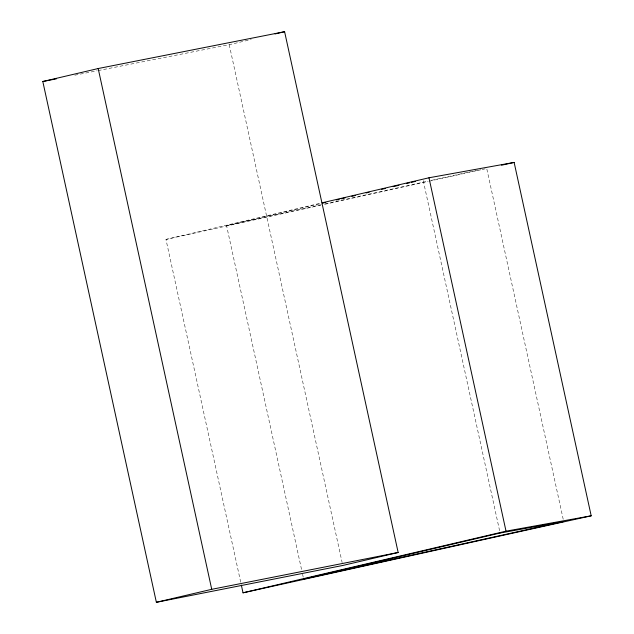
<?xml version="1.0" encoding="UTF-8"?>
<svg xmlns="http://www.w3.org/2000/svg" width="634" height="634" viewBox="0 0 634 634"><rect width="100%" height="100%" fill="white"/><g stroke="black" fill="none" stroke-linecap="round" stroke-linejoin="round"><path stroke-width="0.48" stroke-dasharray="3.17 2.38" d="M98.159 70.58L229.231 44.681L251.183 39.53M240.706 582.194L165.965 239.422L321.073 203.07M301.522 569.411L226.576 225.672L320.955 203.554M226.576 225.672L321.327 204.719M325.194 203.863L427.681 181.197M431.548 180.341L479.89 169.65M165.965 239.422L320.709 205.202M324.576 204.346L428.061 181.459M429.028 181.245L481.254 169.69M482.22 169.476L485.121 168.834M74.852 75.184L97.184 70.77M486.864 169.119L563.705 521.544M423.25 180.595L499.671 531.086M229.231 44.681L342.146 562.564M302.577 574.238L303.211 577.13"/><path stroke-width="0.95" d="M42.811 81.517L98.183 68.535L284.603 31.7L398.152 552.483L342.78 565.465L156.368 602.3L42.811 81.517L56.41 78.83M275.053 33.935L284.603 31.7M322.032 202.84L428.972 177.782L514.134 162.423L591.189 515.814L243.02 592.814L241.34 585.087M322.88 203.102L325.773 202.42M336.361 199.94L339.253 199.266M341.179 198.814L345.031 197.911M351.775 196.326L355.626 195.43M366.214 192.942L369.107 192.268M381.628 189.336L385.48 188.433M393.183 186.626L398.96 185.271M406.663 183.464L409.556 182.79M411.482 182.338L415.333 181.435M156.368 602.3L211.732 589.319L398.152 552.483M243.02 592.814L506.019 531.173L591.189 515.814M501.557 165.205L514.134 162.423M428.972 177.782L506.019 531.173M98.183 68.535L211.732 589.319M500.091 533.02L303.631 579.064L563.705 521.544L500.091 533.02"/></g></svg>
